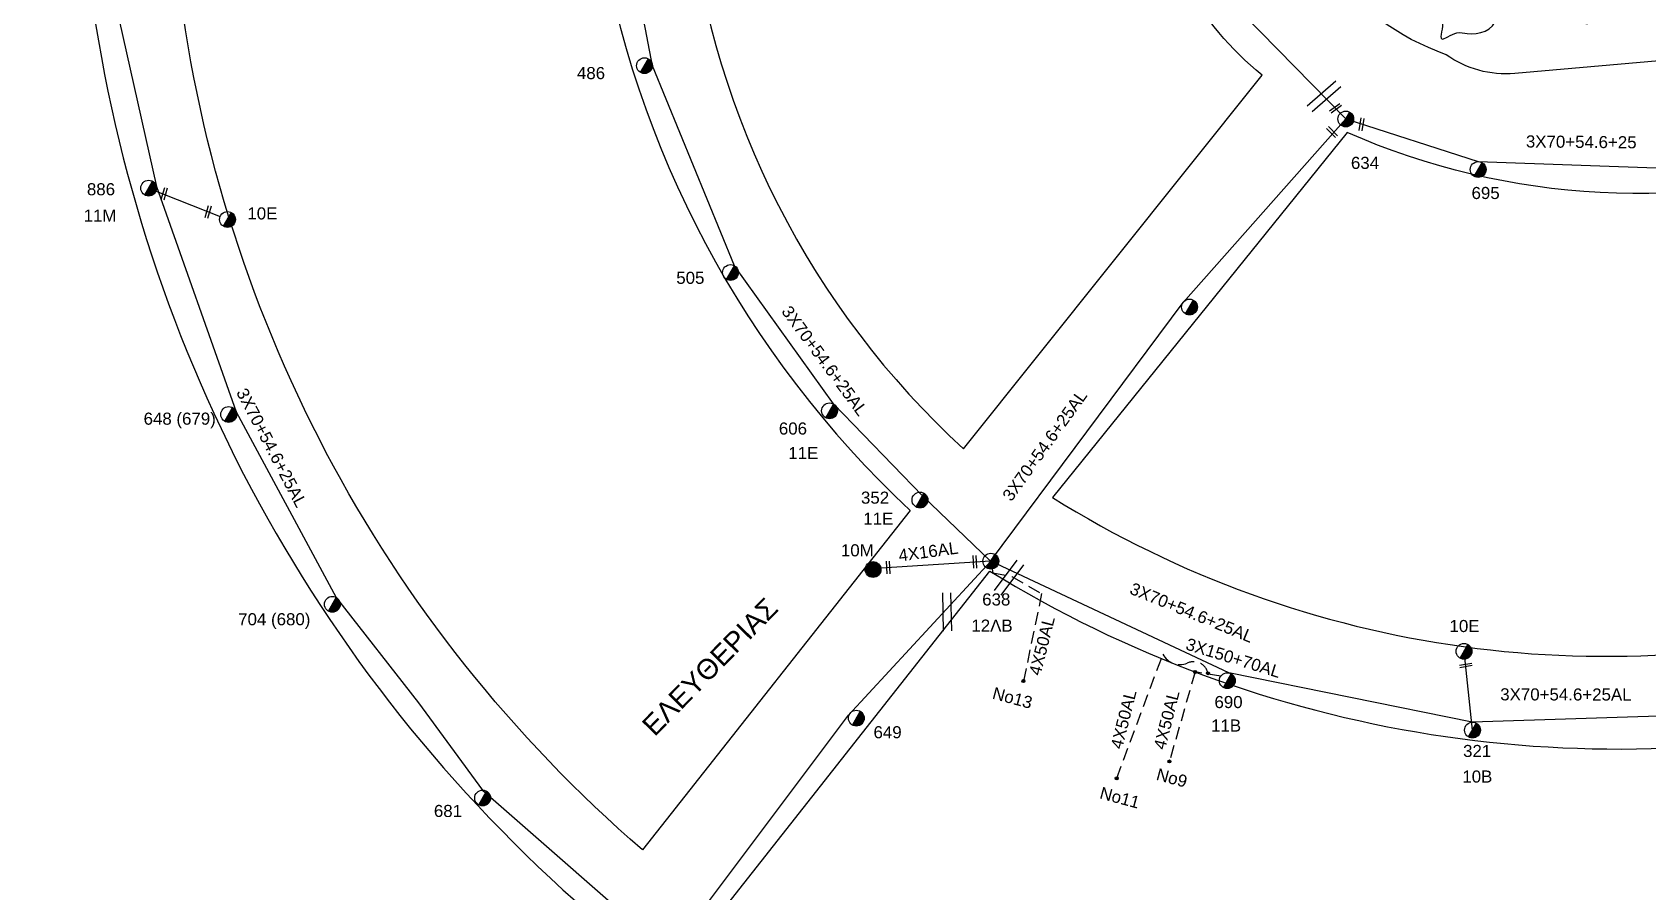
# Model space of a CAD drawing. Header units: millimetres. Extents: x 72 to 3039, y -786 to 786.
# Drawn here: x 1592.4 to 1833.1, y 393.6 to 521.6 of the extents above; entities that cross this region are included whole.
import ezdxf

# ---------------------------------------------------------------- set-up
doc = ezdxf.new("R2010")
doc.units = ezdxf.units.MM
doc.linetypes.add('DASHED', pattern=[19.05, 12.7, -6.35])
for name, color, linetype in [('Άγνωστα', 7, 'Continuous'), ('Γυμνά εναέρια ΧΤ (3Φ)   4x16AL', 7, 'Continuous'), ('Επιγραφές - Σχήματα', 7, 'Continuous'), ('Καλώδια ΧΤ   3x150+70AL', 7, 'DASHED'), ('Μηχανική τομή', 7, 'Continuous'), ('Στύλος Ξύλινος', 7, 'Continuous'), ('Στύλος Ξύλινος @ 1', 7, 'Continuous'), ('Στύλος ΦΜ', 7, 'Continuous'), ('Στύλος ΦΜ @ 1', 7, 'Continuous'), ('Συνδέσεις', 7, 'Continuous'), ('Συνεστραμμένα ΧΤ   3x70+54.6+25 AL', 7, 'SYN_LINE'), ('Τομή', 7, 'Continuous'), ('Υπόβαθρο ΔΕΗ', 7, 'Continuous'), ('Υπόγεια καλώδια Παροχών ΧΤ   4x50AL', 7, 'DASHED')]:
    doc.layers.add(name, color=color, linetype=linetype)
doc.styles.get("Standard").update_dxf_attribs({"font": 'arial.ttf'})
doc.linetypes.add('SYN_LINE', pattern='A,0.5,-0.0001,["/\\/\\/\\/",Standard,S=0.1,R=0,X=0,Y=-0.05],-0.25', length=0.7501)

# ---------------------------------------------------------------- blocks, each defined once
blk = doc.blocks.new('ΥΠΑΡΧΩΝ ΤΣΙΜΕΝΤΕΝΙΟΣ ΣΤΥΛΟΣ')
at = {"layer": 'Στύλος ΦΜ'}
blk.add_hatch(color=7, dxfattribs=at).paths.add_polyline_path([(-1.29, -2.28, 0.574793), (2.62, 0, 0.268822), (1.3, 2.27)])
at = {"layer": 'Στύλος ΦΜ', "color": 7}
blk.add_line((-1.29, -2.28), (1.3, 2.27), dxfattribs=at)
blk.add_circle((0, 0), 2.62, dxfattribs=at)
at = {"layer": 'Στύλος ΦΜ', "flags": 4}
for tag, p in [('ΑΡΙΘΜΟΣ', (-4.68, 8.05)), ('ΤΥΠΟΣ', (-4.91, 3.03))]:
    blk.add_attdef(tag, p, '', height=4, dxfattribs=at)
blk = doc.blocks.new('ΤΟΜΗ')
at = {"layer": 'Τομή', "ltscale": 40}
for p, q in [((-5.68, 0), (5.68, 0)), ((5.68, -2.33), (-5.68, -2.33))]:
    blk.add_line(p, q, dxfattribs=at)
blk = doc.blocks.new('ΥΠΑΡΧΩΝ ΞΥΛΙΝΟΣ ΣΤΥΛΟΣ')
at = {"layer": 'Στύλος Ξύλινος'}
h = blk.add_hatch(color=7, dxfattribs=at)
h.paths.add_polyline_path([(-2.62, 0, 0.270008), (-1.29, -2.28), (1.3, 2.27, 0.576266)])
h.paths.add_polyline_path([(-1.29, -2.28, 0.574793), (2.62, 0, 0.268822), (1.3, 2.27)])
at = {"layer": 'Στύλος Ξύλινος', "color": 7}
blk.add_line((-1.29, -2.28), (1.3, 2.27), dxfattribs=at)
blk.add_circle((0, 0), 2.62, dxfattribs=at)
at = {"layer": 'Στύλος Ξύλινος', "flags": 4}
for tag, p in [('ΑΡΙΘΜΟΣ', (-4.91, 8.6)), ('ΤΥΠΟΣ', (-4.85, 3.39))]:
    blk.add_attdef(tag, p, '', height=4, dxfattribs=at)
blk = doc.blocks.new('_ΣΥΝΔΕΣΗ')
at = {"layer": 'Συνδέσεις', "linetype": 'SYN_LINE', "ltscale": 40}
blk.add_hatch(color=256, dxfattribs=at).paths.add_polyline_path([(0.5, -0.01, 1), (-0.5, -0.01, 1)])
at = {"layer": 'Συνδέσεις'}
blk.add_circle((0, -0.01), 0.5, dxfattribs=at)
blk = doc.blocks.new('ΜΗΧΑΝΙΚΗ ΤΟΜΗ')
at = {"layer": 'Μηχανική τομή', "ltscale": 40}
for p, q in [((-1.89, 0.78), (1.89, 0.78)), ((1.89, 0), (-1.89, 0))]:
    blk.add_line(p, q, dxfattribs=at)

msp = doc.modelspace()

# ---------------------------------------------------------------- linework, layer by layer
at = {"layer": 'Άγνωστα', "linetype": 'SYN_LINE', "ltscale": 15}
msp.add_lwpolyline([(1609.7, 498.41), (1620.35, 494.18)], dxfattribs=at)
at = {"layer": 'Γυμνά εναέρια ΧΤ (3Φ)   4x16AL', "color": 27, "ltscale": 0.15}
msp.add_lwpolyline([(1735.23, 442.82), (1735.2, 442.79), (1717.34, 441.68)], dxfattribs=at)
at = {"layer": 'Συνεστραμμένα ΧΤ   3x70+54.6+25 AL', "color": 30, "ltscale": 20}
for points in [[(1788.14, 508.71), (1767.8, 529.55), (1760.81, 557.09), (1779.9, 598.23), (1818.14, 612.89), (1848.61, 603.55)], [(1886.06, 423.18), (1871.97, 421.94), (1840.97, 419.92), (1807, 418.82), (1770.71, 426.16), (1735.23, 442.82)]]:
    msp.add_lwpolyline(points, dxfattribs=at)
at = {"layer": 'Συνεστραμμένα ΧΤ   3x70+54.6+25 AL', "color": 27, "ltscale": 20}
for points in [[(1735.2, 442.79), (1725.03, 452.54), (1711.78, 466.24), (1697.03, 486.84), (1684.79, 516.65), (1678.64, 548.9)], [(1735.2, 442.79), (1763.89, 481.38), (1788.14, 508.71)], [(1788.14, 508.71), (1807.88, 502.35), (1837.17, 501.31), (1864.72, 504.06), (1878.02, 505.12)]]:
    msp.add_lwpolyline(points, dxfattribs=at)
at = {"layer": 'Συνεστραμμένα ΧΤ   3x70+54.6+25 AL', "color": 173, "ltscale": 20}
msp.add_lwpolyline([(1601.36, 540.96), (1610.85, 498.67), (1622.75, 465.07), (1637.67, 437.41), (1649.94, 421.69), (1659.48, 408.7), (1687.35, 384.3)], dxfattribs=at)
at = {"layer": 'Συνεστραμμένα ΧΤ   3x70+54.6+25 AL', "color": 1, "ltscale": 20}
msp.add_lwpolyline([(1668.28, 361.23), (1687.36, 384.3), (1714.01, 419.87), (1735.23, 442.82)], dxfattribs=at)
at = {"layer": 'Συνεστραμμένα ΧΤ   3x70+54.6+25 AL', "color": 30, "ltscale": 15}
msp.add_lwpolyline([(1807.04, 417.64), (1805.78, 429.38)], dxfattribs=at)
at = {"layer": 'Υπόβαθρο ΔΕΗ'}
for points in [[(1863.2, 519.84), (1813.35, 515.49, -0.178981), (1803.1, 518.29, -0.301011), (1777.79, 551.88, -0.271331), (1793.78, 590.13, -0.338248), (1844.34, 588.73, -0.24847), (1859.54, 552.64), (1863.2, 519.84)], [(1758.67, 546.08), (1690.38, 539.38, 0.179947), (1731.15, 459.56), (1775.69, 515.24, -0.197218), (1758.67, 546.08, 3.438968)], [(1723.21, 450.36), (1683.31, 399.8, -0.189322), (1613.9, 531.5), (1676.69, 537.72, 0.166204), (1723.21, 450.36, 0.5885)], [(1675.29, 390.44), (1635.92, 341.85, -0.204631), (1538.56, 524.44), (1600.73, 530.49, 0.185276), (1675.29, 390.44, 0.883462)], [(1788.35, 506.7), (1744.42, 452.32, 0.21455), (1870.7, 434.94), (1864.51, 502.71, -0.183174), (1788.35, 506.7, 1.879278)], [(1870.91, 419.88), (1877.05, 356.39, -0.24723), (1695.3, 390.82), (1735.1, 441.32, 0.200217), (1870.91, 419.88, -0.178998)]]:
    msp.add_lwpolyline(points, format="xyb", dxfattribs=at)
msp.add_spline([(1854.96, 523.14), (1849.39, 527.52), (1849.61, 525.28), (1847.47, 525.49), (1846.18, 524.96), (1843.61, 525.39), (1842.54, 524.64), (1836.76, 525.17), (1837.19, 526.56), (1835.48, 527.95), (1834.62, 528.49), (1832.48, 532.66), (1829.16, 530.52), (1825.31, 523.78), (1823.92, 522.93), (1822.74, 524.85), (1821.45, 525.49), (1820.6, 526.46), (1818.88, 526.78), (1817.07, 525.92), (1815.78, 527.85), (1814.5, 527.42), (1812.78, 525.07), (1810.75, 525.17), (1810.54, 523.78), (1806.25, 521.43), (1804.72, 521.56), (1802.45, 520.64), (1802.53, 523.42), (1801.04, 525.01), (1798.56, 525.16), (1796.44, 527.9), (1797.74, 531.1), (1797.55, 533.84), (1797.11, 535.18), (1797.29, 537.18), (1796.66, 538.85), (1796.33, 539.29), (1792.1, 534.88), (1790.62, 535.51), (1789.61, 535.66), (1788.72, 537.81), (1787.57, 539.6), (1788.31, 542.38), (1789.5, 544.35), (1790.54, 546.05), (1790.35, 547.18), (1789.39, 548.4), (1788.83, 549.33), (1787.09, 550.74), (1786.23, 551.37), (1787.71, 552.64), (1787.97, 554.46), (1786.68, 556.01), (1792.61, 555.12), (1793.65, 556.12), (1793.58, 558.39), (1791.87, 560.28), (1788.82, 561.48), (1787.04, 561.92), (1785.7, 561.92), (1784.03, 563.74), (1783.66, 564.15), (1785.41, 565.48), (1785.3, 568.67), (1786.7, 570.72), (1789.64, 571.1), (1791.63, 573.47), (1793.62, 574.23), (1800.45, 572.24), (1800.41, 573.56), (1800.69, 574.94), (1799.31, 576.98), (1798.24, 579.15), (1797, 579.6), (1801.42, 586.71), (1802.76, 587.66), (1803.61, 586.19), (1804.69, 586.52), (1805.05, 588.35), (1806.49, 589.3), (1808.52, 588.64), (1809.44, 587.56), (1811.01, 588.87), (1812.77, 588.12), (1815.07, 586.74), (1815.6, 583.83), (1817.99, 580.7), (1818.67, 581.02), (1819.16, 583.67), (1819.39, 586.55), (1820.31, 587.3), (1823.12, 587.2), (1823.42, 588.18), (1824.73, 588.64), (1825.74, 587.89), (1826.57, 587.31), (1828.31, 586.95), (1828.86, 586), (1829.06, 584.53), (1830.2, 583.87), (1831.25, 585.05), (1831.81, 585.7), (1833.48, 585.41), (1834.42, 584.4), (1834.82, 582.79), (1834.78, 580.41), (1836.06, 577.69), (1836.85, 577.62), (1838.19, 578.11), (1840.06, 580.37), (1841.53, 580.89), (1842.64, 579.42), (1843.16, 577.42), (1844.02, 576.31), (1845.52, 575.62), (1846.96, 575.36), (1848.08, 574.93), (1848.96, 573.99), (1849.68, 573.04), (1850.3, 571.86), (1849.78, 569.49), (1848.7, 568.05), (1848.54, 566.97), (1848.37, 565.93), (1848.57, 564.91), (1851.38, 564.69), (1852.1, 564.26), (1852.3, 563.18), (1852.66, 560.97), (1852.27, 559.73), (1851.45, 558.65), (1851.88, 557.4), (1851.88, 556.69), (1850.47, 555.8), (1850.08, 554.56), (1849.23, 553.87), (1850.21, 552.08), (1850.73, 550.61), (1850.57, 549.19), (1849.88, 548.9), (1850.87, 547.98), (1852.96, 548.31), (1853.52, 548.99), (1854.37, 547.36), (1852.24, 545.43), (1849.26, 542.6), (1848.08, 540.51), (1848.02, 539.73), (1849.52, 539.3), (1851.85, 539.69), (1853.38, 539.89), (1854.27, 539.89), (1854.99, 537.9), (1854.4, 537.27), (1854.66, 536.26), (1856.33, 535.77), (1856.5, 534.74), (1855.22, 532.52), (1856.04, 531.14), (1855.97, 530.26), (1853.78, 529.67), (1854, 528.34), (1855.28, 527.08), (1857.13, 526.39), (1857.38, 525.71), (1856.75, 525), (1855.95, 524.94), (1855.81, 524.27), (1855.75, 523.74), (1855.52, 523.39), (1854.96, 523.14)], degree=3, dxfattribs=at)
at = {"layer": 'Υπόγεια καλώδια Παροχών ΧΤ   4x50AL', "color": 30, "ltscale": 0.15}
for points in [[(1735.23, 442.82), (1735.55, 441.05), (1738.37, 440.53), (1742.81, 437.99), (1740.1, 424.95)], [(1769.52, 425.69), (1765.69, 426.31), (1761.86, 412.97)]]:
    msp.add_lwpolyline(points, dxfattribs=at)
msp.add_lwpolyline([(1754, 410.46), (1760.89, 428.94, 0.387394), (1764.51, 427.6, -0.490161), (1767.6, 426.12, -0.56378)], format="xyb", dxfattribs=at)

# ---------------------------------------------------------------- block references
at = {"layer": 'Μηχανική τομή'}
for p, xscale, yscale, zscale, rotation in [((1786.73, 510.15), 0.4999999999994156, 0.4999999999994156, 0.4999999999994156, 36.40984294405421), ((1790.68, 507.86), 0.4999999999994563, 0.4999999999994563, 0.4999999999994563, 80.68863621915537), ((1786.23, 506.9), 0.4999999999994449, 0.4999999999994449, 0.4999999999994449, 134.0370606295104), ((1612.22, 497.5), 0.499999999999399, 0.499999999999399, 0.499999999999399, 74.2228702713936), ((1618.75, 494.81), 0.499999999999399, 0.499999999999399, 0.499999999999399, 74.2228702713936), ((1733.04, 442.72), 0.4999999999996574, 0.4999999999996574, 0.4999999999996574, 92.55146328619276), ((1720.14, 441.88), 0.4999999999996574, 0.4999999999996574, 0.4999999999996574, 92.55146328619276), ((1806.07, 427.09), 0.4999999999996771, 0.4999999999996771, 0.4999999999996771, 9.890510684271934)]:
    msp.add_blockref('ΜΗΧΑΝΙΚΗ ΤΟΜΗ', p, dxfattribs=dict(at, xscale=xscale, yscale=yscale, zscale=zscale, rotation=rotation))
at = {"layer": 'Στύλος Ξύλινος @ 1', "ltscale": 40}
ref = msp.add_blockref('ΥΠΑΡΧΩΝ ΞΥΛΙΝΟΣ ΣΤΥΛΟΣ', (1717.68, 441.56), dxfattribs=dict(at, xscale=0.4499999999998181, yscale=0.4499999999998181, zscale=0.4499999999998181))
ref.add_attrib('ΤΥΠΟΣ', '10Μ', (1712.89, 443.53), dxfattribs={"layer": 'Στύλος Ξύλινος', "height": 1.8, "flags": 4})
at = {"layer": 'Στύλος ΦΜ @ 1', "ltscale": 40}
ref = msp.add_blockref('ΥΠΑΡΧΩΝ ΤΣΙΜΕΝΤΕΝΙΟΣ ΣΤΥΛΟΣ', (1683.61, 516.65), dxfattribs=dict(at, xscale=0.4499999999998181, yscale=0.4499999999998181, zscale=0.4499999999998181))
ref.add_attrib('ΑΡΙΘΜΟΣ', '486', (1673.54, 514.65), dxfattribs={"layer": 'Στύλος ΦΜ', "height": 1.8, "flags": 4})
ref = msp.add_blockref('ΥΠΑΡΧΩΝ ΤΣΙΜΕΝΤΕΝΙΟΣ ΣΤΥΛΟΣ', (1788.14, 508.71), dxfattribs=dict(at, xscale=0.4499999999998181, yscale=0.4499999999998181, zscale=0.4499999999998181))
ref.add_attrib('ΑΡΙΘΜΟΣ', '634', (1788.91, 501.27), dxfattribs={"layer": 'Στύλος ΦΜ', "height": 1.8, "flags": 4})
ref = msp.add_blockref('ΥΠΑΡΧΩΝ ΤΣΙΜΕΝΤΕΝΙΟΣ ΣΤΥΛΟΣ', (1807.88, 501.17), dxfattribs=dict(at, xscale=0.4499999999998181, yscale=0.4499999999998181, zscale=0.4499999999998181))
ref.add_attrib('ΑΡΙΘΜΟΣ', '695', (1806.89, 496.78), dxfattribs={"layer": 'Στύλος ΦΜ', "height": 1.8, "flags": 4})
ref = msp.add_blockref('ΥΠΑΡΧΩΝ ΤΣΙΜΕΝΤΕΝΙΟΣ ΣΤΥΛΟΣ', (1609.7, 498.41), dxfattribs=dict(at, xscale=0.4499999999998181, yscale=0.4499999999998181, zscale=0.4499999999998181))
ref.add_attrib('ΤΥΠΟΣ', '11Μ', (1600.01, 493.41), dxfattribs={"layer": 'Στύλος ΦΜ', "height": 1.8, "flags": 4})
ref.add_attrib('ΑΡΙΘΜΟΣ', '886', (1600.5, 497.34), dxfattribs={"layer": 'Στύλος ΦΜ', "height": 1.8, "flags": 4})
ref = msp.add_blockref('ΥΠΑΡΧΩΝ ΤΣΙΜΕΝΤΕΝΙΟΣ ΣΤΥΛΟΣ', (1621.45, 493.74), dxfattribs=dict(at, xscale=0.4499999999998181, yscale=0.4499999999998181, zscale=0.4499999999998181))
ref.add_attrib('ΤΥΠΟΣ', '10Ε', (1624.42, 493.74), dxfattribs={"layer": 'Στύλος ΦΜ', "height": 1.8, "flags": 4})
ref = msp.add_blockref('ΥΠΑΡΧΩΝ ΤΣΙΜΕΝΤΕΝΙΟΣ ΣΤΥΛΟΣ', (1696.44, 485.82), dxfattribs=dict(at, xscale=0.4499999999998181, yscale=0.4499999999998181, zscale=0.4499999999998181))
ref.add_attrib('ΑΡΙΘΜΟΣ', '505', (1688.35, 484.14), dxfattribs={"layer": 'Στύλος ΦΜ', "height": 1.8, "flags": 4})
at = {"layer": 'Στύλος ΦΜ @ 1', "ltscale": 40, "xscale": 0.4499999999998181, "yscale": 0.4499999999998181, "zscale": 0.4499999999998181}
msp.add_blockref('ΥΠΑΡΧΩΝ ΤΣΙΜΕΝΤΕΝΙΟΣ ΣΤΥΛΟΣ', (1764.84, 480.68), dxfattribs=at)
at = {"layer": 'Στύλος ΦΜ @ 1', "ltscale": 40}
ref = msp.add_blockref('ΥΠΑΡΧΩΝ ΤΣΙΜΕΝΤΕΝΙΟΣ ΣΤΥΛΟΣ', (1621.64, 464.68), dxfattribs=dict(at, xscale=0.4499999999998181, yscale=0.4499999999998181, zscale=0.4499999999998181))
ref.add_attrib('ΑΡΙΘΜΟΣ', '648 (679)', (1608.95, 463.15), dxfattribs={"layer": 'Στύλος ΦΜ', "height": 1.8, "flags": 4})
ref = msp.add_blockref('ΥΠΑΡΧΩΝ ΤΣΙΜΕΝΤΕΝΙΟΣ ΣΤΥΛΟΣ', (1711.2, 465.21), dxfattribs=dict(at, xscale=0.4499999999998181, yscale=0.4499999999998181, zscale=0.4499999999998181))
ref.add_attrib('ΤΥΠΟΣ', '11Ε', (1705.04, 458.02), dxfattribs={"layer": 'Στύλος ΦΜ', "height": 1.8, "flags": 4})
ref.add_attrib('ΑΡΙΘΜΟΣ', '606', (1703.64, 461.68), dxfattribs={"layer": 'Στύλος ΦΜ', "height": 1.8, "flags": 4})
ref = msp.add_blockref('ΥΠΑΡΧΩΝ ΤΣΙΜΕΝΤΕΝΙΟΣ ΣΤΥΛΟΣ', (1724.67, 451.92), dxfattribs=dict(at, xscale=0.4499999999998181, yscale=0.4499999999998181, zscale=0.4499999999998181))
ref.add_attrib('ΤΥΠΟΣ', '11Ε', (1716.22, 448.24), dxfattribs={"layer": 'Στύλος ΦΜ', "height": 1.8, "flags": 4})
ref.add_attrib('ΑΡΙΘΜΟΣ', '352', (1715.88, 451.38), dxfattribs={"layer": 'Στύλος ΦΜ', "height": 1.8, "flags": 4})
ref = msp.add_blockref('ΥΠΑΡΧΩΝ ΤΣΙΜΕΝΤΕΝΙΟΣ ΣΤΥΛΟΣ', (1735.23, 442.82), dxfattribs=dict(at, xscale=0.4499999999998181, yscale=0.4499999999998181, zscale=0.4499999999998181))
ref.add_attrib('ΤΥΠΟΣ', '12ΛΒ', (1732.34, 432.31), dxfattribs={"layer": 'Στύλος ΦΜ', "height": 1.8, "flags": 4})
ref.add_attrib('ΑΡΙΘΜΟΣ', '638', (1733.95, 436.21), dxfattribs={"layer": 'Στύλος ΦΜ', "height": 1.8, "flags": 4})
ref = msp.add_blockref('ΥΠΑΡΧΩΝ ΤΣΙΜΕΝΤΕΝΙΟΣ ΣΤΥΛΟΣ', (1637.08, 436.39), dxfattribs=dict(at, xscale=0.4499999999998181, yscale=0.4499999999998181, zscale=0.4499999999998181))
ref.add_attrib('ΑΡΙΘΜΟΣ', '704 (680)', (1623.05, 433.26), dxfattribs={"layer": 'Στύλος ΦΜ', "height": 1.8, "flags": 4})
ref = msp.add_blockref('ΥΠΑΡΧΩΝ ΤΣΙΜΕΝΤΕΝΙΟΣ ΣΤΥΛΟΣ', (1805.77, 429.38), dxfattribs=dict(at, xscale=0.4499999999998181, yscale=0.4499999999998181, zscale=0.4499999999998181))
ref.add_attrib('ΤΥΠΟΣ', '10Ε', (1803.61, 432.25), dxfattribs={"layer": 'Στύλος ΦΜ', "height": 1.8, "flags": 4})
ref = msp.add_blockref('ΥΠΑΡΧΩΝ ΤΣΙΜΕΝΤΕΝΙΟΣ ΣΤΥΛΟΣ', (1770.48, 425.01), dxfattribs=dict(at, xscale=0.4499999999998181, yscale=0.4499999999998181, zscale=0.4499999999998181))
ref.add_attrib('ΤΥΠΟΣ', '11Β', (1768.07, 417.42), dxfattribs={"layer": 'Στύλος ΦΜ', "height": 1.8, "flags": 4})
ref.add_attrib('ΑΡΙΘΜΟΣ', '690', (1768.57, 420.92), dxfattribs={"layer": 'Στύλος ΦΜ', "height": 1.8, "flags": 4})
ref = msp.add_blockref('ΥΠΑΡΧΩΝ ΤΣΙΜΕΝΤΕΝΙΟΣ ΣΤΥΛΟΣ', (1715.19, 419.41), dxfattribs=dict(at, xscale=0.4499999999998181, yscale=0.4499999999998181, zscale=0.4499999999998181))
ref.add_attrib('ΑΡΙΘΜΟΣ', '649', (1717.75, 416.42), dxfattribs={"layer": 'Στύλος ΦΜ', "height": 1.8, "flags": 4})
ref = msp.add_blockref('ΥΠΑΡΧΩΝ ΤΣΙΜΕΝΤΕΝΙΟΣ ΣΤΥΛΟΣ', (1807.04, 417.64), dxfattribs=dict(at, xscale=0.4499999999998181, yscale=0.4499999999998181, zscale=0.4499999999998181))
ref.add_attrib('ΤΥΠΟΣ', '10Β', (1805.52, 409.82), dxfattribs={"layer": 'Στύλος ΦΜ', "height": 1.8, "flags": 4})
ref.add_attrib('ΑΡΙΘΜΟΣ', '321', (1805.63, 413.63), dxfattribs={"layer": 'Στύλος ΦΜ', "height": 1.8, "flags": 4})
ref = msp.add_blockref('ΥΠΑΡΧΩΝ ΤΣΙΜΕΝΤΕΝΙΟΣ ΣΤΥΛΟΣ', (1659.48, 407.52), dxfattribs=dict(at, xscale=0.4499999999998181, yscale=0.4499999999998181, zscale=0.4499999999998181))
ref.add_attrib('ΑΡΙΘΜΟΣ', '681', (1652.22, 404.69), dxfattribs={"layer": 'Στύλος ΦΜ', "height": 1.8, "flags": 4})
at = {"layer": 'Συνδέσεις', "xscale": 0.4499999999998181, "yscale": 0.4499999999998181, "zscale": 0.4499999999998181}
for p in [(1765.69, 426.31), (1767.6, 426.12), (1740.1, 424.95), (1761.86, 412.97), (1754, 410.46)]:
    msp.add_blockref('_ΣΥΝΔΕΣΗ', p, dxfattribs=at)
at = {"layer": 'Τομή'}
for p, xscale, yscale, zscale, rotation in [((1785.28, 511.65), 0.5000000000000204, 0.5000000000000204, 0.5000000000000204, 220.9375893157249), ((1737.47, 440.7), 0.4999999999999265, 0.4999999999999265, 0.4999999999999265, 53.36499621932976), ((1728.13, 435.23), 0.5000000000000068, 0.5000000000000068, 0.5000000000000068, 91.33629166989961)]:
    msp.add_blockref('ΤΟΜΗ', p, dxfattribs=dict(at, xscale=xscale, yscale=yscale, zscale=zscale, rotation=rotation))

# ---------------------------------------------------------------- texts
at = {"layer": 'Γυμνά εναέρια ΧΤ (3Φ)   4x16AL', "insert": (1721.36, 444.54), "char_height": 1.8, "width": 23.5192, "attachment_point": 1, "rotation": 7.6474}
msp.add_mtext('4X16AL', dxfattribs=at)
at = {"layer": 'Επιγραφές - Σχήματα', "width": 23.5192, "attachment_point": 1}
for s, insert, char_height, rotation in [('EΛEYΘEPIAΣ', (1682.98, 418.66), 3, 45.5661), ('No13', (1735.8, 424.09), 1.8, 344.9519), ('No9', (1760.23, 411.99), 1.8, 344.9519), ('No11', (1751.8, 409.22), 1.8, 344.9519)]:
    msp.add_mtext(s, dxfattribs=dict(at, insert=insert, char_height=char_height, rotation=rotation))
at = {"layer": 'Καλώδια ΧΤ   3x150+70AL', "insert": (1764.68, 431.41), "char_height": 1.8, "width": 23.5192, "attachment_point": 1, "rotation": 342.8716}
msp.add_mtext('3X150+70AL', dxfattribs=at)
at = {"layer": 'Συνεστραμμένα ΧΤ   3x70+54.6+25 AL', "char_height": 1.8, "width": 16.2172, "attachment_point": 1}
for s, insert, rotation in [('3X70+54.6+25', (1815, 506.27), 359.509), ('3X70+54.6+25AL', (1705.38, 481.09), 306.4271), ('3X70+54.6+25AL', (1624.3, 468.81), 297.6369), ('3X70+54.6+25AL', (1736.83, 452.64), 54.3315), ('3X70+54.6+25AL', (1756.47, 439.69), 337.7458), ('3X70+54.6+25AL', (1811.17, 423.87), 359.8994)]:
    msp.add_mtext(s, dxfattribs=dict(at, insert=insert, rotation=rotation))
at = {"layer": 'Υπόγεια καλώδια Παροχών ΧΤ   4x50AL', "char_height": 1.8, "width": 23.5192, "attachment_point": 1, "rotation": 75.8639}
for insert in [(1740.88, 426.09), (1753.05, 415.14), (1759.46, 415.05)]:
    msp.add_mtext('4X50AL', dxfattribs=dict(at, insert=insert))

doc.saveas('drawing.dxf')
